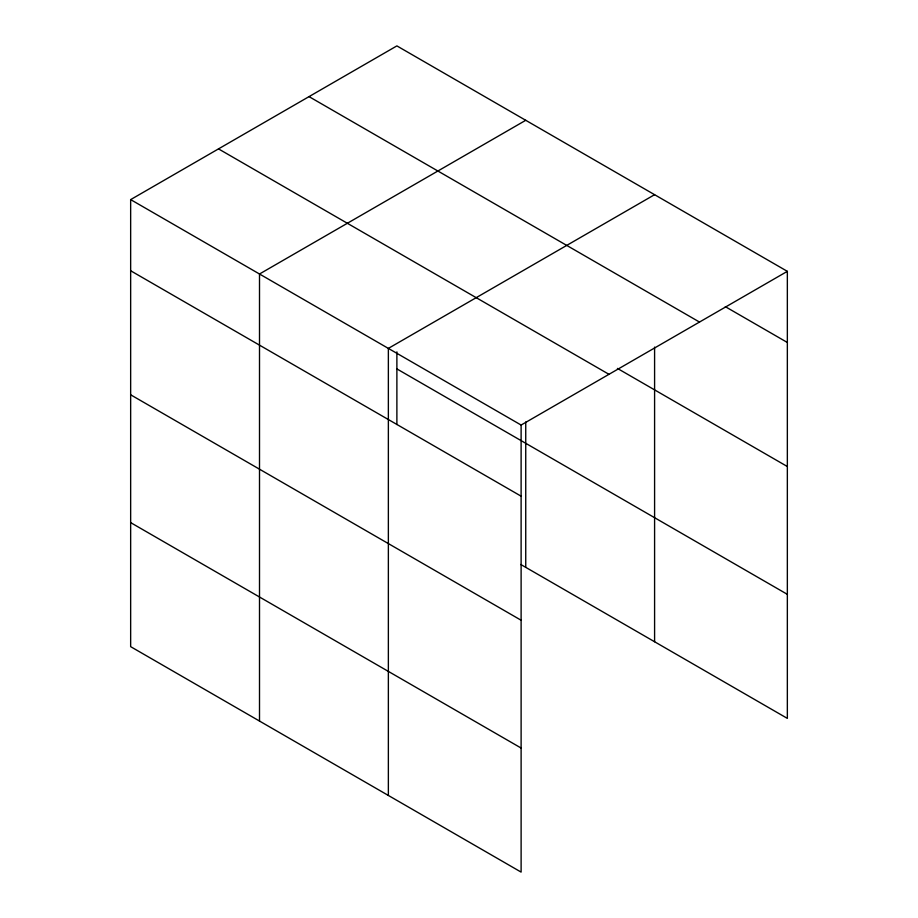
<?xml version="1.0" encoding="UTF-8"?>
<svg xmlns="http://www.w3.org/2000/svg" width="918" height="918" viewBox="0 0 918 918"><rect width="100%" height="100%" fill="white"/><g stroke="black" fill="none" stroke-linecap="round" stroke-linejoin="round"><path stroke-width="1.38" d="M654.591 347.096L654.591 641.739M520.781 564.49L787.346 718.392L787.346 271.338L396.886 45.9L130.654 199.608L130.654 646.662L521.114 872.1L521.114 425.045L130.654 199.608M525.739 120.292L259.507 274L259.507 721.055M654.591 194.685L388.36 348.392L388.36 795.458M521.114 425.045L787.346 271.338M725.312 306.658L787.346 342.471M309.033 96.62L699.493 322.057M617.424 368.416L787.346 466.528M218.507 148.888L608.967 374.314M396.886 368.91L787.346 594.336M130.654 270.753L521.114 496.179M130.654 394.797L521.114 620.235M130.654 522.617L521.114 748.044M525.739 421.993L525.739 567.347M396.886 351.858L396.886 424.518"/></g></svg>
